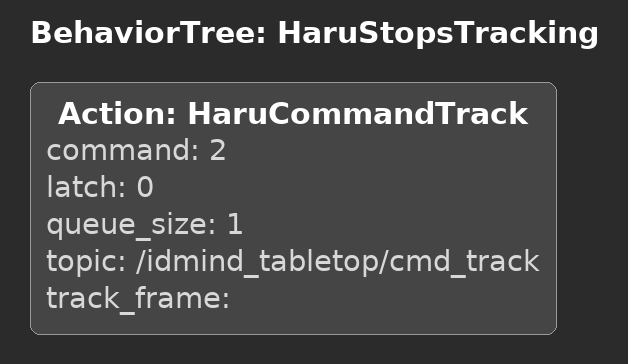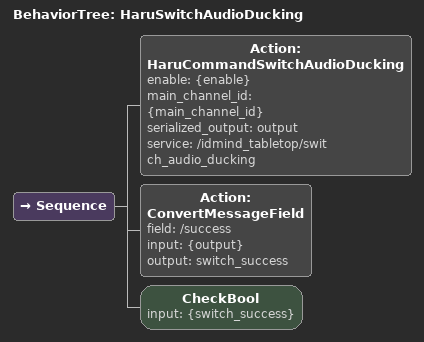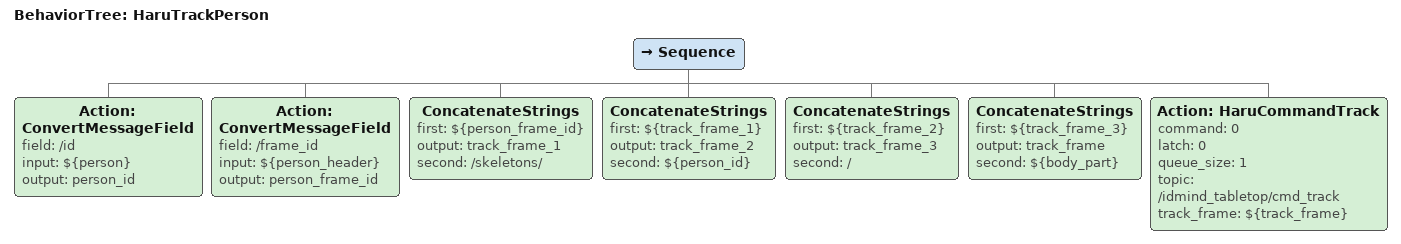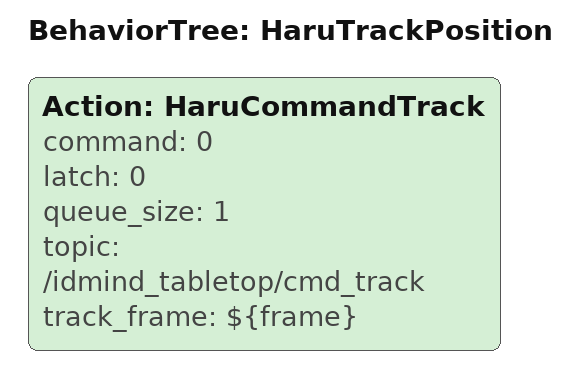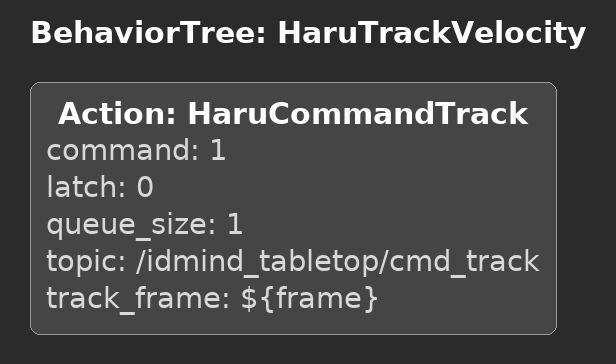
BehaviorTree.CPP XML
<BehaviorTree ID="HaruStopsTracking">
    <Action ID="HaruCommandTrack" command="2" latch="0" queue_size="1" topic="/idmind_tabletop/cmd_track" track_frame=""/>
</BehaviorTree>

<BehaviorTree ID="HaruSwitchAudioDucking">
    <Sequence>
        <Action ID="HaruCommandSwitchAudioDucking" enable="{enable}" main_channel_id="{main_channel_id}" serialized_output="output" service="/idmind_tabletop/switch_audio_ducking"/>
        <Action ID="ConvertMessageField" field="/success" input="{output}" output="switch_success"/>
        <CheckBool input="{switch_success}"/>
    </Sequence>
</BehaviorTree>

<BehaviorTree ID="HaruTrackPerson">
    <Sequence>
        <Action ID="ConvertMessageField" field="/id" input="${person}" output="person_id"/>
        <Action ID="ConvertMessageField" field="/frame_id" input="${person_header}" output="person_frame_id"/>
        <ConcatenateStrings first="${person_frame_id}" output="track_frame_1" second="/skeletons/"/>
        <ConcatenateStrings first="${track_frame_1}" output="track_frame_2" second="${person_id}"/>
        <ConcatenateStrings first="${track_frame_2}" output="track_frame_3" second="/"/>
        <ConcatenateStrings first="${track_frame_3}" output="track_frame" second="${body_part}"/>
        <Action ID="HaruCommandTrack" command="0" latch="0" queue_size="1" topic="/idmind_tabletop/cmd_track" track_frame="${track_frame}"/>
    </Sequence>
</BehaviorTree>

<BehaviorTree ID="HaruTrackPosition">
    <Action ID="HaruCommandTrack" command="0" latch="0" queue_size="1" topic="/idmind_tabletop/cmd_track" track_frame="${frame}"/>
</BehaviorTree>

<BehaviorTree ID="HaruTrackVelocity">
    <Action ID="HaruCommandTrack" command="1" latch="0" queue_size="1" topic="/idmind_tabletop/cmd_track" track_frame="${frame}"/>
</BehaviorTree>
